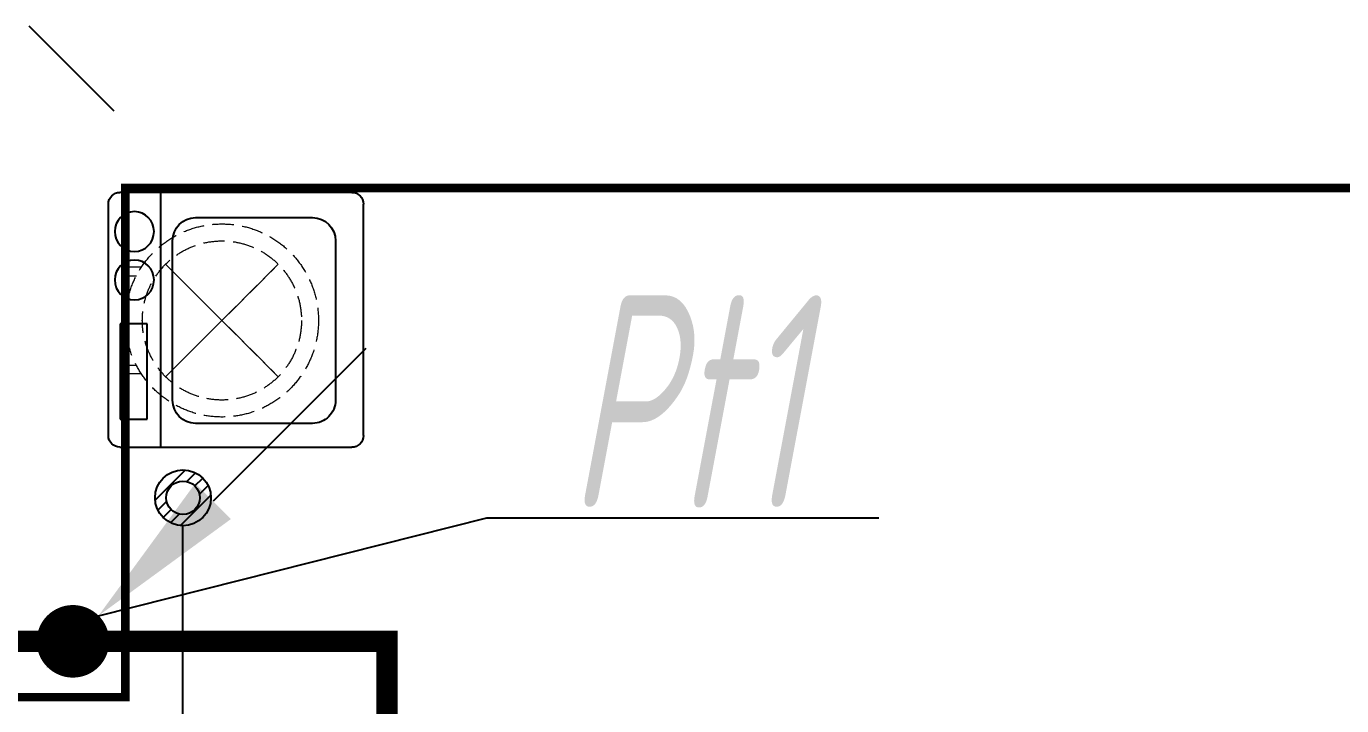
# Model space of a CAD drawing. Extents: x 5031545 to 5313844, y -886381 to -283477.
# Drawn here: x 5175753 to 5178852, y -854741 to -853140 of the extents above; entities that cross this region are included whole.
import ezdxf
from ezdxf.enums import TextEntityAlignment as Align

# ---------------------------------------------------------------- set-up
doc = ezdxf.new("R2010")
doc.units = 0
doc.header["$LTSCALE"] = 1000
doc.header["$MEASUREMENT"] = 0
for name, pattern in [('$1$DASH', [0.35, 0.25, -0.1]), ('CENTER2', [1.125, 0.75, -0.125, 0.125, -0.125]), ('DASH', [0.35, 0.25, -0.1])]:
    doc.linetypes.add(name, pattern=pattern)
doc.layers.get('0').update_dxf_attribs({"linetype": 'CONTINUOUS'})
for name, color, linetype in [('$RECOVER_210609100354-25', 7, 'CONTINUOUS'), ('$RECOVER_210609100354-43', 7, 'CONTINUOUS'), ('DIM-照明', 7, 'CONTINUOUS'), ('LVTRY', 252, 'CONTINUOUS'), ('LWIRE', 4, 'CONTINUOUS'), ('SHTLN', 4, 'CONTINUOUS'), ('VPIPE-凝结', 150, 'CONTINUOUS'), ('WIRE-接地', 2, 'CONTINUOUS')]:
    doc.layers.add(name, color=color, linetype=linetype)
doc.layers.add('EQUIP_地漏', color=7, linetype='CONTINUOUS', lineweight=18)
doc.layers.add('平面-空调预留孔', color=252, linetype='CONTINUOUS', lineweight=15)
doc.styles.add('HZTXT', font='gbeitc.shx', dxfattribs={"width": 0.8, "height": 400, "bigfont": 'hztxt.shx'})
doc.styles.get("Standard").update_dxf_attribs({"font": 'gbenor.shx', "bigfont": 'gbcbig.shx'})

# ---------------------------------------------------------------- blocks, each defined once
blk = doc.blocks.new('RECTANG')
for p, q in [((1, 1), (0, 1)), ((0, 1), (0, 0)), ((1, 0), (1, 1)), ((0, 0), (1, 0))]:
    blk.add_line(p, q)
blk = doc.blocks.new('洗衣机')
at = {"layer": 'LVTRY'}
for p, q in [((3790993.7, 243444.5), (3790993.7, 242899.1)), ((3791567.4, 243472.1), (3791021, 243472.1)), ((3791116.5, 243472.1), (3791116.5, 242871.5)), ((3791594.6, 242899.1), (3791594.6, 243444.5)), ((3791199, 243412.7), (3791474.9, 243412.7)), ((3791145.1, 242982.5), (3791145.1, 243358)), ((3791528.8, 243358), (3791528.8, 242982.5)), ((3791474.9, 242927.8), (3791199, 242927.8)), ((3791021, 242871.5), (3791567.4, 242871.5))]:
    blk.add_line(p, q, dxfattribs=at)
at = {"layer": 'LVTRY', "extrusion": (0, 0, -1)}
for centre, major_axis, start_param, end_param in [((3791021, 243444.5), (0, 27.6), -1.570796, 0), ((3791567.4, 243444.5), (0, 27.6), 0, 1.570796), ((3791055.1, 243379.8), (0, 46.9), 3.141593, 9.424778), ((3791199, 243358), (0, 54.7), 4.712389, 6.283185), ((3791474.9, 243358), (0, 54.7), 0, 1.570796), ((3791055.1, 243265.7), (0, 46.9), 3.141593, 9.424778), ((3791199, 242982.5), (0, 54.7), 3.141593, 4.712389), ((3791474.9, 242982.5), (0, 54.7), 1.570796, 3.141593), ((3791021, 242899.1), (0, 27.6), 3.141593, 4.712389), ((3791567.4, 242899.1), (0, 27.6), 1.570796, 3.141593)]:
    blk.add_ellipse(centre, major_axis=major_axis, ratio=0.986385, start_param=start_param, end_param=end_param, dxfattribs=at)
at = {"layer": 'LVTRY', "xscale": 63.25620569481588, "yscale": 224.5369532744355, "zscale": 64.12934308941763, "rotation": 180}
blk.add_blockref('RECTANG', (3791085.2, 243162.4), dxfattribs=at)
blk = doc.blocks.new('dnfhfn')
at = {"color": 252, "linetype": '$1$DASH', "ltscale": 0.2}
for p, q in [((101.9, 462.7, 0), (121.9, 462.7, 0)), ((101.9, 417.2, 0), (101.9, 462.7, 0)), ((121.9, 462.7, 0), (121.9, 429, 0)), ((353.1, 462.7, 0), (333.1, 462.7, 0)), ((333.1, 462.7, 0), (333.1, 429, 0)), ((353.1, 417.2, 0), (353.1, 462.7, 0))]:
    blk.add_line(p, q, dxfattribs=at)
at = {"color": 252, "linetype": '$1$DASH', "ltscale": 0.2, "elevation": 0}
for points in [[(94.9, 360.1), (94.9, 360.1), (360.1, 94.9), (360.1, 94.9)], [(360.1, 360.1), (94.9, 94.9), (94.9, 94.9), (360.1, 360.1)]]:
    blk.add_lwpolyline(points, close=True, dxfattribs=at)
at = {"color": 252, "linetype": '$1$DASH', "ltscale": 0.2}
for radius in [227.5, 187.5]:
    blk.add_circle((227.5, 227.5, 0), radius, dxfattribs=at)
blk = doc.blocks.new('$TwtSys$00000543')
at = {"color": 252}
for p, q in [((-93.6, -8.5), (8.5, 93.6)), ((12.5, 55), (41.7, 84.2)), ((39.9, 39.9), (66.5, 66.5)), ((-8.5, -93.6), (93.6, 8.5)), ((55, 12.5), (84.2, 41.7)), ((-84.2, -41.7), (-55, -12.5)), ((-66.5, -66.5), (-39.9, -39.9)), ((-41.7, -84.2), (-12.5, -55))]:
    blk.add_line(p, q, dxfattribs=at)
for radius in [94, 56.4]:
    blk.add_circle((0, 0), radius, dxfattribs=at)
blk = doc.blocks.new('$TelecSys$00000078')
for p, q in [((1.15, 1.15), (0.55, 0.55)), ((0.1042, 0.1042), (0.1042, 0.1042)), ((-0.1042, -0.1042), (-0.1042, -0.1042))]:
    blk.add_line(p, q)
at = {"const_width": 0.1425}
blk.add_lwpolyline([(-0.0713, 0, 1), (0.0713, 0, 1)], format="xyb", close=True, dxfattribs=at)
blk.add_solid([(0.62, 0.48), (0.48, 0.62), (0.1, 0.1)])
at = {"width": 0.8, "flags": 9}
blk.add_attdef('A', (0, 0), '', height=0.00002, dxfattribs=at)
blk = doc.blocks.new('$TelecSys$00000008')
blk.add_line((0.4, 0.4), (-0.4, -0.4))

msp = doc.modelspace()

# ---------------------------------------------------------------- linework, layer by layer
at = {"color": 252, "linetype": 'DASH', "ltscale": 0.8, "const_width": 20}
msp.add_lwpolyline([(5184946.1, -854120.8), (5182156.1, -854120.8), (5182156.1, -853520.8), (5175986, -853520.8), (5175986.1, -854720.8), (5175236.1, -854720.8)], dxfattribs=at)
at = {"layer": 'DIM-照明', "color": 7, "ltscale": 0.8}
for p, q in [((5175922.6, -854529.1), (5176837.8, -854298.4)), ((5176837.8, -854298.4), (5177761.1, -854298.4))]:
    msp.add_line(p, q, dxfattribs=at)
at = {"layer": 'VPIPE-凝结', "color": 252, "ltscale": 0.1}
msp.add_lwpolyline([(5176316.1, -854805.8), (5176121.9, -854805.8), (5176121.9, -854316.6)], dxfattribs=at)
at = {"layer": 'WIRE-接地', "color": 2, "linetype": 'CENTER2', "const_width": 50}
msp.add_lwpolyline([(5194798.4, -854574.7), (5193297.5, -854574.7), (5193297.5, -855184.4), (5188350, -855184.4), (5188350, -853389), (5187601.1, -853389), (5187601.1, -853977.6), (5182295, -853977.6), (5182295, -853385.4), (5181551.2, -853385.4), (5181551.2, -855179.9), (5176602.7, -855179.9), (5176602.7, -854589.1), (5175103.1, -854589.1)], dxfattribs=at)

# ---------------------------------------------------------------- block references
at = {"layer": '$RECOVER_210609100354-25', "color": 252}
msp.add_blockref('洗衣机', (1384952.3, -1097003.2), dxfattribs=at)
at = {"layer": '$RECOVER_210609100354-43', "color": 252, "xscale": 0.7000000000000001, "yscale": 0.7000000000000001, "zscale": 0.7000000000000001}
msp.add_blockref('$TwtSys$00000543', (5176121.9, -854250.8), dxfattribs=at)
at = {"layer": 'EQUIP_地漏', "color": 252, "xscale": 0.7000000000000001, "yscale": 0.7000000000000001, "zscale": 0.7000000000000001}
msp.add_blockref('$TwtSys$00000543', (5176121.9, -854250.8), dxfattribs=at)
at = {"layer": 'LWIRE', "color": 6, "xscale": 600, "yscale": 600, "zscale": 600}
msp.add_blockref('$TelecSys$00000078', (5175862.6, -854589.1), dxfattribs=at)
at = {"layer": 'SHTLN', "color": 2, "xscale": 250, "yscale": 250, "zscale": 250, "rotation": 270}
msp.add_blockref('$TelecSys$00000008', (5175859.6, -853239.7), dxfattribs=at)
at = {"layer": '平面-空调预留孔', "color": 252, "rotation": 90.00000000000001}
msp.add_blockref('dnfhfn', (5176441.1, -854060.5, 0), dxfattribs=at)

# ---------------------------------------------------------------- texts
at = {"layer": 'DIM-照明', "color": 7, "ltscale": 0.8, "style": 'HZTXT', "width": 0.7}
msp.add_text('Pt1', height=500, dxfattribs=at).set_placement((5177305, -854023.5), align=Align.MIDDLE)

doc.saveas('drawing.dxf')
